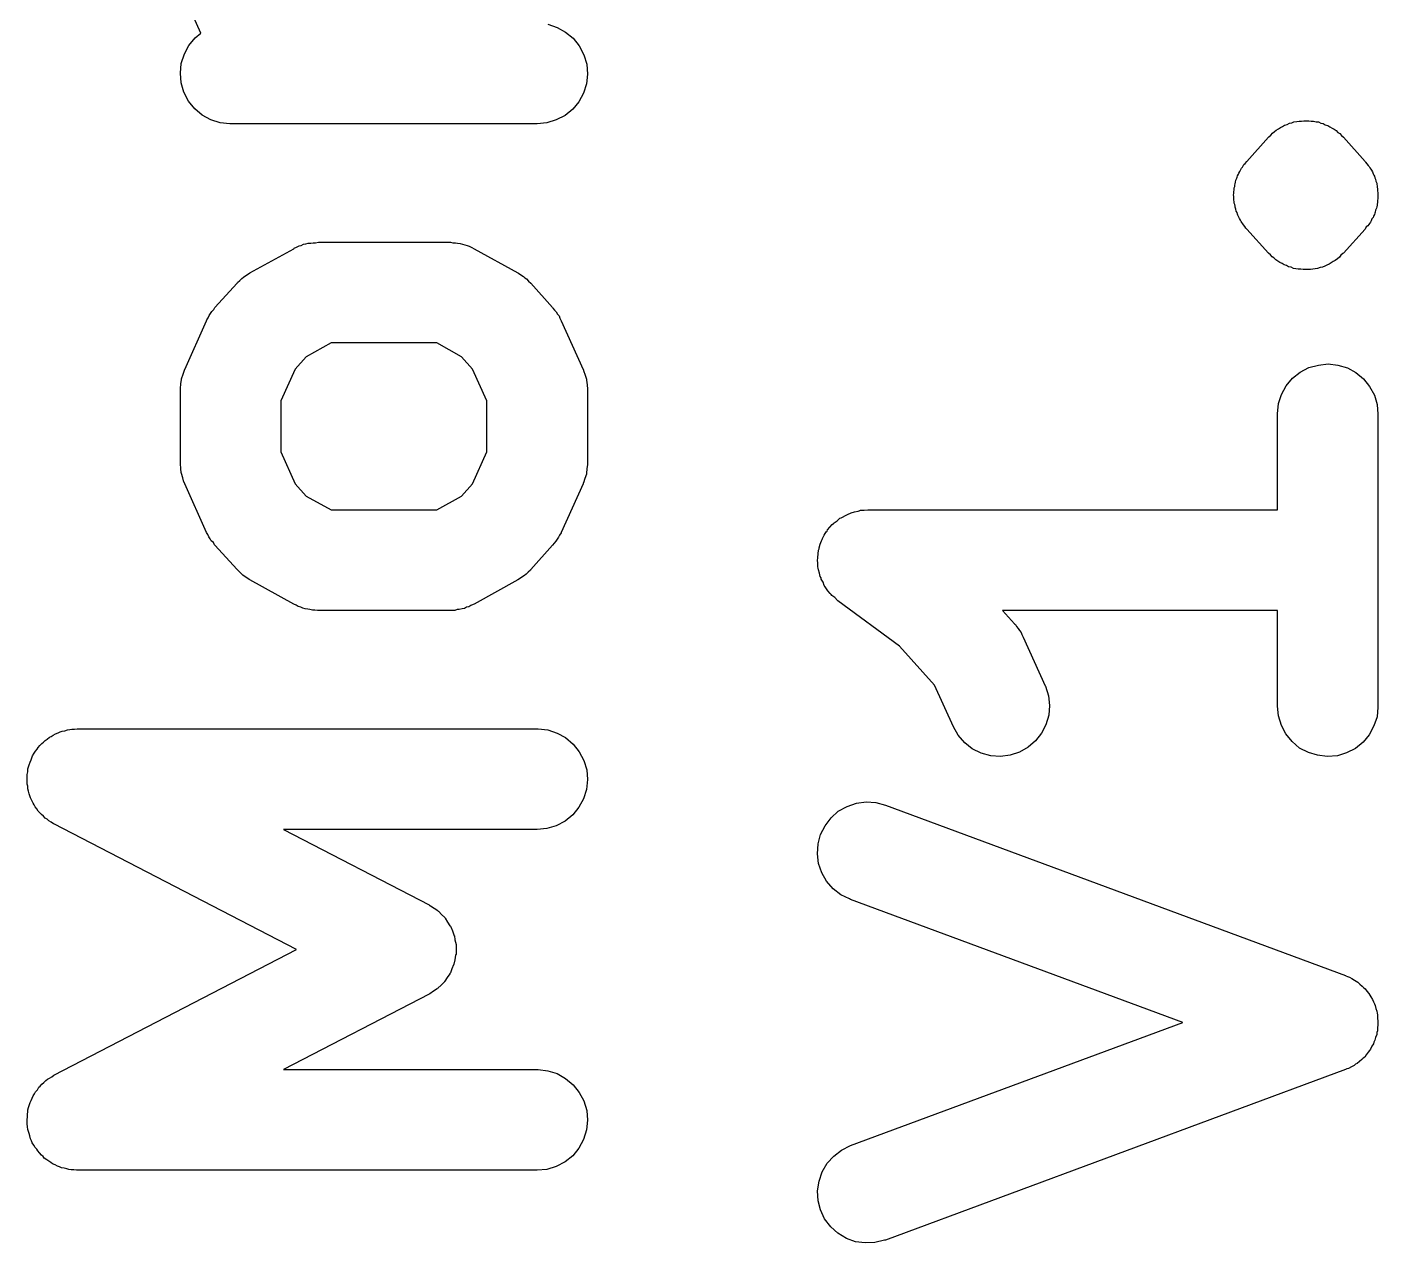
# Model space of a CAD drawing. Extents: x 122.8 to 186.2, y -119.4 to -70.3.
# Drawn here: x 122.981 to 126.338, y -112.617 to -109.595 of the extents above; entities that cross this region are included whole.
import ezdxf

# ---------------------------------------------------------------- set-up
doc = ezdxf.new("R2010")
doc.units = 0
doc.layers.add('BLACK', color=7, linetype='CONTINUOUS')

msp = doc.modelspace()

# ---------------------------------------------------------------- linework, layer by layer
at = {"layer": 'BLACK', "linetype": 'CONTINUOUS'}
for p, q in [((123.413, -109.61), (123.373, -109.52)), ((124.275, -109.588), (124.298, -109.596)), ((124.298, -109.596), (124.319, -109.608)), ((123.383, -109.641), (123.399, -109.622)), ((123.399, -109.622), (123.413, -109.61)), ((124.319, -109.608), (124.338, -109.623)), ((124.338, -109.623), (124.353, -109.642)), ((123.364, -109.686), (123.372, -109.662)), ((123.372, -109.662), (123.383, -109.641)), ((124.353, -109.642), (124.365, -109.664)), ((124.365, -109.664), (124.372, -109.687)), ((123.362, -109.71), (123.364, -109.686)), ((124.372, -109.687), (124.374, -109.712)), ((123.364, -109.734), (123.362, -109.71)), ((123.371, -109.757), (123.364, -109.734)), ((124.371, -109.736), (124.364, -109.759)), ((124.374, -109.712), (124.371, -109.736)), ((123.382, -109.779), (123.371, -109.757)), ((124.364, -109.759), (124.352, -109.781)), ((123.398, -109.798), (123.382, -109.779)), ((123.416, -109.814), (123.398, -109.798)), ((124.337, -109.799), (124.318, -109.815)), ((124.352, -109.781), (124.337, -109.799)), ((123.438, -109.826), (123.416, -109.814)), ((123.461, -109.833), (123.438, -109.826)), ((123.485, -109.836), (123.461, -109.833)), ((123.487, -109.836), (123.485, -109.836)), ((124.249, -109.836), (123.487, -109.836)), ((124.273, -109.833), (124.249, -109.836)), ((124.296, -109.826), (124.273, -109.833)), ((124.318, -109.815), (124.296, -109.826)), ((126.101, -109.842), (126.106, -109.839)), ((126.106, -109.839), (126.112, -109.837)), ((126.112, -109.837), (126.118, -109.834)), ((126.118, -109.834), (126.124, -109.833)), ((126.124, -109.833), (126.129, -109.831)), ((126.129, -109.831), (126.136, -109.83)), ((126.136, -109.83), (126.142, -109.829)), ((126.142, -109.829), (126.148, -109.829)), ((126.148, -109.829), (126.154, -109.828)), ((126.154, -109.828), (126.16, -109.828)), ((126.16, -109.828), (126.166, -109.828)), ((126.166, -109.828), (126.172, -109.829)), ((126.172, -109.829), (126.178, -109.829)), ((126.178, -109.829), (126.184, -109.831)), ((126.184, -109.831), (126.19, -109.831)), ((126.19, -109.831), (126.196, -109.834)), ((126.196, -109.834), (126.202, -109.835)), ((126.202, -109.835), (126.207, -109.838)), ((126.207, -109.838), (126.213, -109.84)), ((126.213, -109.84), (126.218, -109.843)), ((126.012, -109.929), (126.066, -109.869)), ((126.066, -109.869), (126.067, -109.868)), ((126.067, -109.868), (126.072, -109.864)), ((126.072, -109.864), (126.076, -109.859)), ((126.076, -109.859), (126.081, -109.855)), ((126.081, -109.855), (126.085, -109.851)), ((126.085, -109.851), (126.091, -109.848)), ((126.091, -109.848), (126.096, -109.845)), ((126.096, -109.845), (126.101, -109.842)), ((126.218, -109.843), (126.224, -109.846)), ((126.224, -109.846), (126.229, -109.849)), ((126.229, -109.849), (126.234, -109.852)), ((126.234, -109.852), (126.238, -109.857)), ((126.238, -109.857), (126.243, -109.86)), ((126.243, -109.86), (126.247, -109.865)), ((126.247, -109.865), (126.252, -109.869)), ((126.252, -109.869), (126.306, -109.929)), ((126.001, -109.943), (126.003, -109.94)), ((126.003, -109.94), (126.005, -109.937)), ((126.005, -109.937), (126.008, -109.934)), ((126.008, -109.934), (126.012, -109.929)), ((126.306, -109.929), (126.307, -109.931)), ((126.307, -109.931), (126.31, -109.935)), ((126.31, -109.935), (126.314, -109.939)), ((126.314, -109.939), (126.316, -109.942)), ((125.985, -109.976), (125.987, -109.971)), ((125.987, -109.971), (125.988, -109.968)), ((125.988, -109.968), (125.989, -109.965)), ((125.989, -109.965), (125.991, -109.961)), ((125.991, -109.961), (125.992, -109.958)), ((125.992, -109.958), (125.995, -109.954)), ((125.995, -109.954), (125.997, -109.949)), ((125.997, -109.949), (125.999, -109.946)), ((125.999, -109.946), (126.001, -109.943)), ((126.316, -109.942), (126.318, -109.945)), ((126.318, -109.945), (126.32, -109.948)), ((126.32, -109.948), (126.322, -109.951)), ((126.322, -109.951), (126.324, -109.955)), ((126.324, -109.955), (126.326, -109.96)), ((126.326, -109.96), (126.328, -109.963)), ((126.328, -109.963), (126.329, -109.966)), ((126.329, -109.966), (126.33, -109.97)), ((126.33, -109.97), (126.332, -109.973)), ((126.332, -109.973), (126.333, -109.978)), ((125.98, -110.005), (125.981, -110)), ((125.98, -110.009), (125.98, -110.005)), ((125.981, -109.995), (125.982, -109.991)), ((125.981, -110), (125.981, -109.995)), ((125.982, -109.988), (125.983, -109.985)), ((125.982, -109.991), (125.982, -109.988)), ((125.983, -109.985), (125.984, -109.981)), ((125.984, -109.981), (125.985, -109.976)), ((126.333, -109.978), (126.335, -109.983)), ((126.335, -109.983), (126.335, -109.986)), ((126.335, -109.986), (126.336, -109.99)), ((126.336, -109.99), (126.336, -109.993)), ((126.336, -109.993), (126.337, -109.997)), ((126.337, -109.997), (126.337, -110.002)), ((126.337, -110.002), (126.338, -110.007)), ((126.338, -110.007), (126.338, -110.01)), ((125.979, -110.012), (125.98, -110.009)), ((125.98, -110.016), (125.979, -110.012)), ((125.98, -110.019), (125.98, -110.016)), ((125.98, -110.024), (125.98, -110.019)), ((125.981, -110.03), (125.98, -110.024)), ((125.981, -110.033), (125.981, -110.03)), ((125.982, -110.036), (125.981, -110.033)), ((125.983, -110.04), (125.982, -110.036)), ((125.983, -110.043), (125.983, -110.04)), ((126.335, -110.042), (126.334, -110.045)), ((126.336, -110.038), (126.335, -110.042)), ((126.337, -110.031), (126.336, -110.035)), ((126.336, -110.035), (126.336, -110.038)), ((126.338, -110.021), (126.337, -110.026)), ((126.337, -110.026), (126.337, -110.031)), ((126.338, -110.01), (126.338, -110.014)), ((126.338, -110.014), (126.338, -110.017)), ((126.338, -110.017), (126.338, -110.021)), ((125.985, -110.048), (125.983, -110.043)), ((125.986, -110.053), (125.985, -110.048)), ((125.988, -110.056), (125.986, -110.053)), ((125.989, -110.06), (125.988, -110.056)), ((125.99, -110.063), (125.989, -110.06)), ((125.991, -110.066), (125.99, -110.063)), ((125.994, -110.071), (125.991, -110.066)), ((125.996, -110.075), (125.994, -110.071)), ((125.998, -110.078), (125.996, -110.075)), ((126.323, -110.072), (126.321, -110.077)), ((126.326, -110.068), (126.323, -110.072)), ((126.327, -110.065), (126.326, -110.068)), ((126.329, -110.061), (126.327, -110.065)), ((126.33, -110.058), (126.329, -110.061)), ((126.331, -110.055), (126.33, -110.058)), ((126.332, -110.05), (126.331, -110.055)), ((126.334, -110.045), (126.332, -110.05)), ((126, -110.081), (125.998, -110.078)), ((126.002, -110.084), (126, -110.081)), ((126.004, -110.087), (126.002, -110.084)), ((126.007, -110.091), (126.004, -110.087)), ((126.01, -110.095), (126.007, -110.091)), ((126.012, -110.097), (126.01, -110.095)), ((126.066, -110.157), (126.012, -110.097)), ((126.306, -110.097), (126.252, -110.157)), ((126.309, -110.092), (126.306, -110.097)), ((126.313, -110.089), (126.309, -110.092)), ((126.315, -110.086), (126.313, -110.089)), ((126.317, -110.083), (126.315, -110.086)), ((126.319, -110.08), (126.317, -110.083)), ((126.321, -110.077), (126.319, -110.08)), ((123.645, -110.145), (123.651, -110.142)), ((123.651, -110.142), (123.657, -110.139)), ((123.657, -110.139), (123.662, -110.138)), ((123.662, -110.138), (123.668, -110.135)), ((123.668, -110.135), (123.674, -110.134)), ((123.674, -110.134), (123.68, -110.132)), ((123.68, -110.132), (123.686, -110.132)), ((123.686, -110.132), (123.692, -110.131)), ((123.692, -110.131), (123.698, -110.131)), ((123.698, -110.131), (123.705, -110.13)), ((123.705, -110.13), (124.031, -110.13)), ((124.031, -110.13), (124.033, -110.13)), ((124.033, -110.13), (124.039, -110.131)), ((124.039, -110.131), (124.046, -110.131)), ((124.046, -110.131), (124.051, -110.132)), ((124.051, -110.132), (124.057, -110.133)), ((124.057, -110.133), (124.063, -110.135)), ((124.063, -110.135), (124.069, -110.136)), ((124.069, -110.136), (124.075, -110.138)), ((124.075, -110.138), (124.08, -110.14)), ((124.08, -110.14), (124.086, -110.143)), ((124.086, -110.143), (124.092, -110.146)), ((123.535, -110.206), (123.644, -110.146)), ((123.644, -110.146), (123.645, -110.145)), ((124.092, -110.146), (124.201, -110.206)), ((126.071, -110.161), (126.066, -110.157)), ((126.075, -110.166), (126.071, -110.161)), ((126.079, -110.169), (126.075, -110.166)), ((126.084, -110.174), (126.079, -110.169)), ((126.089, -110.177), (126.084, -110.174)), ((126.232, -110.175), (126.227, -110.178)), ((126.237, -110.171), (126.232, -110.175)), ((126.242, -110.167), (126.237, -110.171)), ((126.246, -110.162), (126.242, -110.167)), ((126.251, -110.158), (126.246, -110.162)), ((126.252, -110.157), (126.251, -110.158)), ((123.522, -110.214), (123.529, -110.21)), ((123.529, -110.21), (123.535, -110.206)), ((124.201, -110.206), (124.202, -110.207)), ((124.202, -110.207), (124.208, -110.211)), ((126.094, -110.18), (126.089, -110.177)), ((126.1, -110.183), (126.094, -110.18)), ((126.105, -110.186), (126.1, -110.183)), ((126.111, -110.188), (126.105, -110.186)), ((126.116, -110.191), (126.111, -110.188)), ((126.122, -110.192), (126.116, -110.191)), ((126.128, -110.195), (126.122, -110.192)), ((126.134, -110.196), (126.128, -110.195)), ((126.14, -110.197), (126.134, -110.196)), ((126.146, -110.197), (126.14, -110.197)), ((126.152, -110.198), (126.146, -110.197)), ((126.158, -110.198), (126.152, -110.198)), ((126.164, -110.198), (126.158, -110.198)), ((126.17, -110.198), (126.164, -110.198)), ((126.176, -110.197), (126.17, -110.198)), ((126.182, -110.196), (126.176, -110.197)), ((126.188, -110.195), (126.182, -110.196)), ((126.194, -110.193), (126.188, -110.195)), ((126.2, -110.192), (126.194, -110.193)), ((126.206, -110.189), (126.2, -110.192)), ((126.211, -110.187), (126.206, -110.189)), ((126.217, -110.184), (126.211, -110.187)), ((126.222, -110.181), (126.217, -110.184)), ((126.227, -110.178), (126.222, -110.181)), ((123.448, -110.292), (123.503, -110.232)), ((123.503, -110.232), (123.504, -110.23)), ((123.504, -110.23), (123.51, -110.225)), ((123.51, -110.225), (123.515, -110.22)), ((123.515, -110.22), (123.519, -110.217)), ((123.519, -110.217), (123.522, -110.214)), ((124.208, -110.211), (124.215, -110.215)), ((124.215, -110.215), (124.218, -110.218)), ((124.218, -110.218), (124.222, -110.221)), ((124.222, -110.221), (124.227, -110.227)), ((124.227, -110.227), (124.233, -110.232)), ((124.233, -110.232), (124.287, -110.292)), ((123.434, -110.312), (123.437, -110.307)), ((123.437, -110.307), (123.44, -110.302)), ((123.44, -110.302), (123.445, -110.297)), ((123.445, -110.297), (123.448, -110.292)), ((124.287, -110.292), (124.288, -110.294)), ((124.288, -110.294), (124.292, -110.299)), ((124.292, -110.299), (124.296, -110.303)), ((124.296, -110.303), (124.299, -110.309)), ((124.299, -110.309), (124.303, -110.313)), ((123.373, -110.446), (123.427, -110.325)), ((123.427, -110.325), (123.428, -110.323)), ((123.428, -110.323), (123.431, -110.318)), ((123.431, -110.318), (123.434, -110.312)), ((124.303, -110.313), (124.305, -110.319)), ((124.305, -110.319), (124.308, -110.325)), ((124.308, -110.325), (124.363, -110.446)), ((123.737, -110.38), (123.675, -110.415)), ((123.999, -110.38), (123.737, -110.38)), ((124.061, -110.415), (123.999, -110.38)), ((123.647, -110.445), (123.612, -110.524)), ((123.675, -110.415), (123.647, -110.445)), ((124.088, -110.445), (124.061, -110.415)), ((124.124, -110.524), (124.088, -110.445)), ((126.145, -110.453), (126.166, -110.441)), ((126.166, -110.441), (126.19, -110.435)), ((126.19, -110.435), (126.214, -110.432)), ((126.214, -110.432), (126.238, -110.435)), ((126.238, -110.435), (126.262, -110.442)), ((126.262, -110.442), (126.283, -110.454)), ((123.363, -110.482), (123.365, -110.471)), ((123.365, -110.469), (123.369, -110.458)), ((123.365, -110.47), (123.365, -110.469)), ((123.365, -110.471), (123.365, -110.47)), ((123.369, -110.458), (123.372, -110.448)), ((123.372, -110.447), (123.373, -110.446)), ((123.372, -110.448), (123.372, -110.447)), ((124.363, -110.446), (124.364, -110.447)), ((124.364, -110.447), (124.364, -110.448)), ((124.364, -110.448), (124.364, -110.449)), ((124.364, -110.449), (124.368, -110.46)), ((124.368, -110.46), (124.371, -110.47)), ((124.371, -110.47), (124.371, -110.471)), ((124.371, -110.471), (124.371, -110.473)), ((124.371, -110.473), (124.373, -110.484)), ((126.11, -110.487), (126.126, -110.468)), ((126.126, -110.468), (126.145, -110.453)), ((126.283, -110.454), (126.302, -110.469)), ((126.302, -110.469), (126.317, -110.488)), ((123.362, -110.493), (123.363, -110.482)), ((123.362, -110.494), (123.362, -110.493)), ((123.362, -110.495), (123.362, -110.494)), ((123.362, -110.497), (123.362, -110.495)), ((123.362, -110.678), (123.362, -110.497)), ((124.373, -110.484), (124.374, -110.495)), ((124.374, -110.495), (124.374, -110.496)), ((124.374, -110.496), (124.374, -110.497)), ((124.374, -110.497), (124.374, -110.678)), ((126.091, -110.531), (126.098, -110.508)), ((126.098, -110.508), (126.11, -110.487)), ((126.317, -110.488), (126.329, -110.51)), ((126.329, -110.51), (126.336, -110.533)), ((123.612, -110.524), (123.612, -110.651)), ((124.124, -110.651), (124.124, -110.524)), ((126.088, -110.556), (126.091, -110.531)), ((126.336, -110.533), (126.338, -110.557)), ((126.088, -110.557), (126.088, -110.556)), ((126.088, -110.795), (126.088, -110.557)), ((126.338, -110.557), (126.338, -111.283)), ((123.362, -110.679), (123.362, -110.678)), ((123.362, -110.681), (123.362, -110.679)), ((123.612, -110.651), (123.647, -110.73)), ((124.088, -110.73), (124.124, -110.651)), ((124.374, -110.678), (124.374, -110.68)), ((124.374, -110.68), (124.374, -110.681)), ((123.363, -110.692), (123.362, -110.681)), ((123.364, -110.703), (123.363, -110.692)), ((123.365, -110.704), (123.364, -110.703)), ((123.365, -110.705), (123.365, -110.704)), ((123.368, -110.715), (123.365, -110.705)), ((124.371, -110.706), (124.367, -110.717)), ((124.372, -110.693), (124.371, -110.704)), ((124.371, -110.704), (124.371, -110.705)), ((124.371, -110.705), (124.371, -110.706)), ((124.374, -110.682), (124.372, -110.693)), ((124.374, -110.681), (124.374, -110.682)), ((123.371, -110.726), (123.368, -110.715)), ((123.372, -110.727), (123.371, -110.726)), ((123.372, -110.728), (123.372, -110.727)), ((123.373, -110.73), (123.372, -110.728)), ((123.427, -110.851), (123.373, -110.73)), ((123.647, -110.73), (123.675, -110.761)), ((124.061, -110.761), (124.088, -110.73)), ((124.363, -110.73), (124.308, -110.851)), ((124.364, -110.728), (124.363, -110.728)), ((124.363, -110.728), (124.363, -110.73)), ((124.367, -110.717), (124.364, -110.728)), ((123.675, -110.761), (123.737, -110.795)), ((123.999, -110.795), (124.061, -110.761)), ((123.737, -110.795), (123.999, -110.795)), ((125.004, -110.815), (125.007, -110.813)), ((125.007, -110.813), (125.015, -110.809)), ((125.015, -110.809), (125.023, -110.805)), ((125.023, -110.805), (125.026, -110.804)), ((125.026, -110.804), (125.029, -110.802)), ((125.029, -110.802), (125.037, -110.8)), ((125.037, -110.8), (125.046, -110.798)), ((125.046, -110.798), (125.049, -110.797)), ((125.049, -110.797), (125.052, -110.796)), ((125.052, -110.796), (125.061, -110.796)), ((125.061, -110.796), (125.07, -110.795)), ((125.07, -110.795), (126.088, -110.795)), ((124.967, -110.85), (124.969, -110.848)), ((124.969, -110.848), (124.97, -110.845)), ((124.97, -110.845), (124.976, -110.838)), ((124.976, -110.838), (124.982, -110.831)), ((124.982, -110.831), (124.985, -110.829)), ((124.985, -110.829), (124.987, -110.827)), ((124.987, -110.827), (124.994, -110.822)), ((124.994, -110.822), (125.001, -110.816)), ((125.001, -110.816), (125.004, -110.815)), ((123.43, -110.856), (123.427, -110.851)), ((123.433, -110.862), (123.43, -110.856)), ((123.436, -110.867), (123.433, -110.862)), ((123.439, -110.872), (123.436, -110.867)), ((123.444, -110.876), (123.439, -110.872)), ((123.447, -110.882), (123.444, -110.876)), ((124.291, -110.878), (124.287, -110.883)), ((124.295, -110.873), (124.291, -110.878)), ((124.298, -110.868), (124.295, -110.873)), ((124.302, -110.863), (124.298, -110.868)), ((124.304, -110.858), (124.302, -110.863)), ((124.308, -110.852), (124.304, -110.858)), ((124.308, -110.851), (124.308, -110.852)), ((124.949, -110.889), (124.952, -110.88)), ((124.952, -110.88), (124.955, -110.872)), ((124.955, -110.872), (124.957, -110.869)), ((124.957, -110.869), (124.958, -110.866)), ((124.958, -110.866), (124.962, -110.858)), ((124.962, -110.858), (124.967, -110.85)), ((123.448, -110.883), (123.447, -110.882)), ((123.503, -110.943), (123.448, -110.883)), ((124.287, -110.883), (124.233, -110.943)), ((124.946, -110.913), (124.947, -110.904)), ((124.946, -110.916), (124.946, -110.913)), ((124.947, -110.904), (124.948, -110.895)), ((124.948, -110.895), (124.949, -110.892)), ((124.949, -110.892), (124.949, -110.889)), ((123.508, -110.948), (123.503, -110.943)), ((123.514, -110.954), (123.508, -110.948)), ((124.232, -110.945), (124.226, -110.95)), ((124.233, -110.943), (124.232, -110.945)), ((124.945, -110.919), (124.946, -110.916)), ((124.946, -110.928), (124.945, -110.919)), ((124.946, -110.937), (124.946, -110.928)), ((124.947, -110.94), (124.946, -110.937)), ((124.948, -110.944), (124.947, -110.94)), ((124.95, -110.952), (124.948, -110.944)), ((123.517, -110.957), (123.514, -110.954)), ((123.521, -110.96), (123.517, -110.957)), ((123.527, -110.964), (123.521, -110.96)), ((123.533, -110.968), (123.527, -110.964)), ((123.535, -110.969), (123.533, -110.968)), ((123.644, -111.029), (123.535, -110.969)), ((124.201, -110.969), (124.092, -111.029)), ((124.207, -110.965), (124.201, -110.969)), ((124.213, -110.961), (124.207, -110.965)), ((124.217, -110.958), (124.213, -110.961)), ((124.221, -110.955), (124.217, -110.958)), ((124.226, -110.95), (124.221, -110.955)), ((124.952, -110.961), (124.95, -110.952)), ((124.954, -110.964), (124.952, -110.961)), ((124.954, -110.967), (124.954, -110.964)), ((124.959, -110.975), (124.954, -110.967)), ((124.962, -110.983), (124.959, -110.975)), ((124.964, -110.986), (124.962, -110.983)), ((124.966, -110.989), (124.964, -110.986)), ((124.971, -110.996), (124.966, -110.989)), ((124.977, -111.003), (124.971, -110.996)), ((124.979, -111.005), (124.977, -111.003)), ((124.981, -111.008), (124.979, -111.005)), ((124.988, -111.013), (124.981, -111.008)), ((124.995, -111.02), (124.988, -111.013)), ((123.65, -111.032), (123.644, -111.029)), ((123.655, -111.035), (123.65, -111.032)), ((123.661, -111.037), (123.655, -111.035)), ((123.666, -111.039), (123.661, -111.037)), ((123.672, -111.041), (123.666, -111.039)), ((123.679, -111.042), (123.672, -111.041)), ((123.684, -111.043), (123.679, -111.042)), ((123.69, -111.044), (123.684, -111.043)), ((123.696, -111.044), (123.69, -111.044)), ((123.703, -111.045), (123.696, -111.044)), ((123.705, -111.045), (123.703, -111.045)), ((124.031, -111.045), (123.705, -111.045)), ((124.037, -111.045), (124.031, -111.045)), ((124.044, -111.045), (124.037, -111.045)), ((124.05, -111.043), (124.044, -111.045)), ((124.055, -111.043), (124.05, -111.043)), ((124.062, -111.041), (124.055, -111.043)), ((124.068, -111.04), (124.062, -111.041)), ((124.073, -111.037), (124.068, -111.04)), ((124.079, -111.036), (124.073, -111.037)), ((124.084, -111.033), (124.079, -111.036)), ((124.09, -111.03), (124.084, -111.033)), ((124.092, -111.029), (124.09, -111.03)), ((124.996, -111.021), (124.995, -111.02)), ((125.149, -111.134), (124.996, -111.021)), ((126.088, -111.045), (125.405, -111.045)), ((125.405, -111.045), (125.435, -111.078)), ((126.088, -111.283), (126.088, -111.045)), ((125.435, -111.078), (125.437, -111.08)), ((125.437, -111.08), (125.44, -111.085)), ((125.44, -111.085), (125.444, -111.09)), ((125.444, -111.09), (125.447, -111.095)), ((125.447, -111.095), (125.451, -111.1)), ((125.451, -111.1), (125.453, -111.105)), ((125.453, -111.105), (125.456, -111.111)), ((125.456, -111.111), (125.511, -111.232)), ((125.236, -111.231), (125.149, -111.134)), ((125.283, -111.334), (125.236, -111.231)), ((125.511, -111.232), (125.512, -111.233)), ((125.512, -111.233), (125.519, -111.257)), ((125.519, -111.257), (125.522, -111.281)), ((125.522, -111.281), (125.52, -111.305)), ((126.091, -111.307), (126.088, -111.283)), ((126.338, -111.283), (126.338, -111.285)), ((125.52, -111.305), (125.513, -111.329)), ((126.098, -111.331), (126.091, -111.307)), ((126.336, -111.309), (126.328, -111.332)), ((126.338, -111.285), (126.336, -111.309)), ((123.052, -111.352), (123.058, -111.349)), ((123.058, -111.349), (123.063, -111.347)), ((123.063, -111.347), (123.068, -111.345)), ((123.068, -111.345), (123.075, -111.344)), ((123.075, -111.344), (123.082, -111.342)), ((123.082, -111.342), (123.087, -111.341)), ((123.087, -111.341), (123.092, -111.34)), ((123.092, -111.34), (123.099, -111.34)), ((123.099, -111.34), (123.106, -111.339)), ((123.106, -111.339), (124.249, -111.339)), ((124.249, -111.339), (124.251, -111.339)), ((124.251, -111.339), (124.275, -111.342)), ((124.275, -111.342), (124.298, -111.35)), ((124.298, -111.35), (124.319, -111.361)), ((125.295, -111.355), (125.283, -111.334)), ((125.502, -111.35), (125.487, -111.369)), ((125.513, -111.329), (125.502, -111.35)), ((126.109, -111.352), (126.098, -111.331)), ((126.328, -111.332), (126.316, -111.354)), ((123.009, -111.386), (123.013, -111.381)), ((123.013, -111.381), (123.018, -111.376)), ((123.018, -111.376), (123.022, -111.372)), ((123.022, -111.372), (123.026, -111.368)), ((123.026, -111.368), (123.031, -111.365)), ((123.031, -111.365), (123.037, -111.36)), ((123.037, -111.36), (123.041, -111.358)), ((123.041, -111.358), (123.046, -111.355)), ((123.046, -111.355), (123.052, -111.352)), ((124.319, -111.361), (124.338, -111.377)), ((124.338, -111.377), (124.353, -111.396)), ((125.311, -111.374), (125.295, -111.355)), ((125.33, -111.389), (125.311, -111.374)), ((125.469, -111.385), (125.447, -111.397)), ((125.487, -111.369), (125.469, -111.385)), ((126.125, -111.371), (126.109, -111.352)), ((126.143, -111.387), (126.125, -111.371)), ((126.301, -111.372), (126.282, -111.388)), ((126.316, -111.354), (126.301, -111.372)), ((122.989, -111.422), (122.991, -111.416)), ((122.991, -111.416), (122.993, -111.411)), ((122.993, -111.411), (122.995, -111.406)), ((122.995, -111.406), (122.999, -111.4)), ((122.999, -111.4), (123.002, -111.395)), ((123.002, -111.395), (123.006, -111.39)), ((123.006, -111.39), (123.009, -111.386)), ((124.353, -111.396), (124.365, -111.418)), ((124.365, -111.418), (124.372, -111.441)), ((125.352, -111.4), (125.33, -111.389)), ((125.376, -111.406), (125.352, -111.4)), ((125.4, -111.408), (125.376, -111.406)), ((125.424, -111.405), (125.4, -111.408)), ((125.447, -111.397), (125.424, -111.405)), ((126.165, -111.398), (126.143, -111.387)), ((126.188, -111.405), (126.165, -111.398)), ((126.212, -111.408), (126.188, -111.405)), ((126.237, -111.406), (126.212, -111.408)), ((126.26, -111.399), (126.237, -111.406)), ((126.282, -111.388), (126.26, -111.399)), ((122.981, -111.453), (122.983, -111.446)), ((122.983, -111.439), (122.985, -111.434)), ((122.983, -111.446), (122.983, -111.439)), ((122.985, -111.434), (122.986, -111.429)), ((122.986, -111.429), (122.989, -111.422)), ((124.372, -111.441), (124.374, -111.465)), ((122.981, -111.458), (122.981, -111.453)), ((122.981, -111.464), (122.981, -111.458)), ((122.981, -111.47), (122.981, -111.464)), ((122.981, -111.477), (122.981, -111.47)), ((122.983, -111.482), (122.981, -111.477)), ((122.983, -111.488), (122.983, -111.482)), ((124.374, -111.465), (124.371, -111.49)), ((122.985, -111.494), (122.983, -111.488)), ((122.986, -111.501), (122.985, -111.494)), ((122.988, -111.506), (122.986, -111.501)), ((122.99, -111.511), (122.988, -111.506)), ((122.993, -111.517), (122.99, -111.511)), ((122.996, -111.524), (122.993, -111.517)), ((124.364, -111.513), (124.352, -111.534)), ((124.371, -111.49), (124.364, -111.513)), ((122.999, -111.528), (122.996, -111.524)), ((123.001, -111.533), (122.999, -111.528)), ((123.005, -111.538), (123.001, -111.533)), ((123.009, -111.544), (123.005, -111.538)), ((123.013, -111.548), (123.009, -111.544)), ((123.017, -111.552), (123.013, -111.548)), ((123.022, -111.556), (123.017, -111.552)), ((124.337, -111.553), (124.318, -111.569)), ((124.352, -111.534), (124.337, -111.553)), ((124.979, -111.56), (124.997, -111.544)), ((124.997, -111.544), (125.019, -111.532)), ((125.019, -111.532), (125.042, -111.524)), ((125.042, -111.524), (125.066, -111.521)), ((125.066, -111.521), (125.09, -111.522)), ((125.09, -111.522), (125.114, -111.529)), ((125.114, -111.529), (126.257, -111.952)), ((123.026, -111.561), (123.022, -111.556)), ((123.031, -111.564), (123.026, -111.561)), ((123.035, -111.568), (123.031, -111.564)), ((123.041, -111.571), (123.035, -111.568)), ((123.047, -111.575), (123.041, -111.571)), ((123.048, -111.575), (123.047, -111.575)), ((123.651, -111.888), (123.048, -111.575)), ((124.296, -111.58), (124.273, -111.587)), ((124.318, -111.569), (124.296, -111.58)), ((124.953, -111.602), (124.964, -111.58)), ((124.964, -111.58), (124.979, -111.56)), ((124.249, -111.589), (123.618, -111.589)), ((123.618, -111.589), (123.98, -111.777)), ((124.273, -111.587), (124.249, -111.589)), ((124.947, -111.625), (124.953, -111.602)), ((124.945, -111.65), (124.947, -111.625)), ((124.948, -111.674), (124.945, -111.65)), ((124.956, -111.697), (124.948, -111.674)), ((124.968, -111.718), (124.956, -111.697)), ((124.984, -111.737), (124.968, -111.718)), ((125.003, -111.752), (124.984, -111.737)), ((125.025, -111.762), (125.003, -111.752)), ((123.98, -111.777), (123.981, -111.778)), ((123.981, -111.778), (123.982, -111.778)), ((123.982, -111.778), (123.984, -111.779)), ((123.984, -111.779), (123.993, -111.785)), ((123.993, -111.785), (124.002, -111.791)), ((125.027, -111.763), (125.025, -111.762)), ((125.853, -112.069), (125.027, -111.763)), ((124.002, -111.791), (124.003, -111.792)), ((124.003, -111.792), (124.004, -111.793)), ((124.004, -111.793), (124.011, -111.801)), ((124.011, -111.801), (124.019, -111.808)), ((124.019, -111.808), (124.02, -111.81)), ((124.02, -111.81), (124.02, -111.81)), ((124.02, -111.81), (124.026, -111.82)), ((124.026, -111.82), (124.032, -111.829)), ((124.032, -111.829), (124.033, -111.83)), ((124.033, -111.83), (124.034, -111.831)), ((124.034, -111.831), (124.038, -111.841)), ((124.038, -111.841), (124.042, -111.851)), ((124.042, -111.851), (124.042, -111.853)), ((124.042, -111.853), (124.043, -111.854)), ((124.043, -111.854), (124.044, -111.864)), ((123.048, -112.2), (123.651, -111.888)), ((124.044, -111.864), (124.047, -111.875)), ((124.047, -111.875), (124.047, -111.876)), ((124.047, -111.876), (124.047, -111.878)), ((124.047, -111.878), (124.047, -111.889)), ((124.044, -111.913), (124.042, -111.924)), ((124.046, -111.902), (124.044, -111.913)), ((124.047, -111.9), (124.046, -111.901)), ((124.046, -111.901), (124.046, -111.902)), ((124.047, -111.889), (124.047, -111.9)), ((124.032, -111.948), (124.025, -111.957)), ((124.033, -111.946), (124.032, -111.947)), ((124.032, -111.947), (124.032, -111.948)), ((124.037, -111.936), (124.033, -111.946)), ((124.041, -111.926), (124.037, -111.936)), ((124.042, -111.925), (124.041, -111.926)), ((124.042, -111.924), (124.042, -111.925)), ((126.257, -111.952), (126.258, -111.953)), ((126.258, -111.953), (126.262, -111.955)), ((126.262, -111.955), (126.267, -111.956)), ((124, -111.985), (123.991, -111.991)), ((124.001, -111.985), (124, -111.985)), ((124.002, -111.984), (124.001, -111.985)), ((124.01, -111.976), (124.002, -111.984)), ((124.018, -111.968), (124.01, -111.976)), ((124.019, -111.966), (124.018, -111.967)), ((124.018, -111.967), (124.018, -111.968)), ((124.025, -111.957), (124.019, -111.966)), ((126.267, -111.956), (126.273, -111.96)), ((126.273, -111.96), (126.28, -111.964)), ((126.28, -111.964), (126.284, -111.966)), ((126.284, -111.966), (126.288, -111.969)), ((126.288, -111.969), (126.293, -111.974)), ((126.293, -111.974), (126.299, -111.979)), ((126.299, -111.979), (126.302, -111.982)), ((126.302, -111.982), (126.306, -111.985)), ((126.306, -111.985), (126.31, -111.991)), ((123.98, -111.999), (123.618, -112.186)), ((123.981, -111.998), (123.98, -111.999)), ((123.982, -111.998), (123.981, -111.998)), ((123.991, -111.991), (123.982, -111.998)), ((126.31, -111.991), (126.315, -111.997)), ((126.315, -111.997), (126.318, -112.001)), ((126.318, -112.001), (126.32, -112.005)), ((126.32, -112.005), (126.324, -112.012)), ((126.324, -112.012), (126.327, -112.018)), ((126.327, -112.018), (126.329, -112.023)), ((126.329, -112.023), (126.331, -112.027)), ((126.331, -112.027), (126.333, -112.034)), ((126.333, -112.034), (126.335, -112.041)), ((126.335, -112.041), (126.336, -112.046)), ((126.336, -112.046), (126.337, -112.05)), ((126.337, -112.05), (126.337, -112.058)), ((125.027, -112.375), (125.853, -112.069)), ((126.337, -112.09), (126.335, -112.094)), ((126.337, -112.058), (126.338, -112.066)), ((126.338, -112.075), (126.337, -112.082)), ((126.337, -112.082), (126.337, -112.09)), ((126.338, -112.066), (126.338, -112.07)), ((126.338, -112.07), (126.338, -112.075)), ((126.327, -112.122), (126.323, -112.128)), ((126.328, -112.118), (126.327, -112.122)), ((126.33, -112.113), (126.328, -112.118)), ((126.332, -112.106), (126.33, -112.113)), ((126.335, -112.099), (126.332, -112.106)), ((126.335, -112.094), (126.335, -112.099)), ((126.305, -112.155), (126.301, -112.158)), ((126.309, -112.149), (126.305, -112.155)), ((126.314, -112.143), (126.309, -112.149)), ((126.317, -112.139), (126.314, -112.143)), ((126.319, -112.135), (126.317, -112.139)), ((126.323, -112.128), (126.319, -112.135)), ((123.618, -112.186), (124.249, -112.186)), ((124.249, -112.186), (124.251, -112.186)), ((124.251, -112.186), (124.275, -112.189)), ((124.275, -112.189), (124.298, -112.196)), ((126.257, -112.186), (125.114, -112.61)), ((126.261, -112.184), (126.257, -112.186)), ((126.265, -112.183), (126.261, -112.184)), ((126.272, -112.179), (126.265, -112.183)), ((126.279, -112.176), (126.272, -112.179)), ((126.282, -112.173), (126.279, -112.176)), ((126.286, -112.171), (126.282, -112.173)), ((126.292, -112.166), (126.286, -112.171)), ((126.298, -112.161), (126.292, -112.166)), ((126.301, -112.158), (126.298, -112.161)), ((123.014, -112.227), (123.018, -112.222)), ((123.018, -112.222), (123.023, -112.218)), ((123.023, -112.218), (123.028, -112.213)), ((123.028, -112.213), (123.032, -112.21)), ((123.032, -112.21), (123.037, -112.207)), ((123.037, -112.207), (123.043, -112.204)), ((123.043, -112.204), (123.048, -112.2)), ((124.298, -112.196), (124.319, -112.208)), ((124.319, -112.208), (124.338, -112.224)), ((124.338, -112.224), (124.353, -112.243)), ((122.991, -112.263), (122.994, -112.257)), ((122.994, -112.257), (122.996, -112.251)), ((122.996, -112.251), (123, -112.246)), ((123, -112.246), (123.002, -112.241)), ((123.002, -112.241), (123.007, -112.236)), ((123.007, -112.236), (123.01, -112.23)), ((123.01, -112.23), (123.014, -112.227)), ((124.353, -112.243), (124.365, -112.264)), ((122.982, -112.297), (122.983, -112.291)), ((122.983, -112.286), (122.985, -112.28)), ((122.983, -112.291), (122.983, -112.286)), ((122.985, -112.28), (122.987, -112.273)), ((122.987, -112.273), (122.989, -112.268)), ((122.989, -112.268), (122.991, -112.263)), ((124.365, -112.264), (124.372, -112.288)), ((124.372, -112.288), (124.374, -112.312)), ((122.981, -112.31), (122.982, -112.304)), ((122.981, -112.316), (122.981, -112.31)), ((122.981, -112.321), (122.981, -112.316)), ((122.982, -112.328), (122.981, -112.321)), ((122.982, -112.304), (122.982, -112.297)), ((124.374, -112.312), (124.371, -112.336)), ((122.983, -112.335), (122.982, -112.328)), ((122.985, -112.34), (122.983, -112.335)), ((122.986, -112.345), (122.985, -112.34)), ((122.988, -112.351), (122.986, -112.345)), ((122.99, -112.358), (122.988, -112.351)), ((122.992, -112.363), (122.99, -112.358)), ((124.371, -112.336), (124.364, -112.36)), ((122.994, -112.368), (122.992, -112.363)), ((122.998, -112.374), (122.994, -112.368)), ((123.001, -112.38), (122.998, -112.374)), ((123.005, -112.384), (123.001, -112.38)), ((123.008, -112.388), (123.005, -112.384)), ((123.012, -112.393), (123.008, -112.388)), ((124.352, -112.381), (124.337, -112.4)), ((124.364, -112.36), (124.352, -112.381)), ((124.986, -112.401), (125.005, -112.386)), ((125.005, -112.386), (125.027, -112.375)), ((123.017, -112.399), (123.012, -112.393)), ((123.021, -112.402), (123.017, -112.399)), ((123.024, -112.406), (123.021, -112.402)), ((123.03, -112.41), (123.024, -112.406)), ((123.035, -112.414), (123.03, -112.41)), ((123.04, -112.417), (123.035, -112.414)), ((123.044, -112.42), (123.04, -112.417)), ((123.051, -112.423), (123.044, -112.42)), ((123.057, -112.426), (123.051, -112.423)), ((124.318, -112.415), (124.296, -112.427)), ((124.337, -112.4), (124.318, -112.415)), ((124.957, -112.44), (124.969, -112.419)), ((124.969, -112.419), (124.986, -112.401)), ((123.062, -112.428), (123.057, -112.426)), ((123.067, -112.43), (123.062, -112.428)), ((123.073, -112.431), (123.067, -112.43)), ((123.08, -112.433), (123.073, -112.431)), ((123.085, -112.434), (123.08, -112.433)), ((123.091, -112.435), (123.085, -112.434)), ((123.097, -112.435), (123.091, -112.435)), ((123.104, -112.436), (123.097, -112.435)), ((123.106, -112.436), (123.104, -112.436)), ((124.249, -112.436), (123.106, -112.436)), ((124.273, -112.434), (124.249, -112.436)), ((124.296, -112.427), (124.273, -112.434)), ((124.949, -112.463), (124.957, -112.44)), ((124.945, -112.487), (124.949, -112.463)), ((124.947, -112.512), (124.945, -112.487)), ((124.953, -112.535), (124.947, -112.512)), ((124.963, -112.557), (124.953, -112.535)), ((124.978, -112.577), (124.963, -112.557)), ((124.996, -112.593), (124.978, -112.577)), ((125.017, -112.606), (124.996, -112.593)), ((125.04, -112.614), (125.017, -112.606)), ((125.064, -112.617), (125.04, -112.614)), ((125.088, -112.616), (125.064, -112.617)), ((125.112, -112.61), (125.088, -112.616)), ((125.114, -112.61), (125.112, -112.61))]:
    msp.add_line(p, q, dxfattribs=at)

doc.saveas('drawing.dxf')
